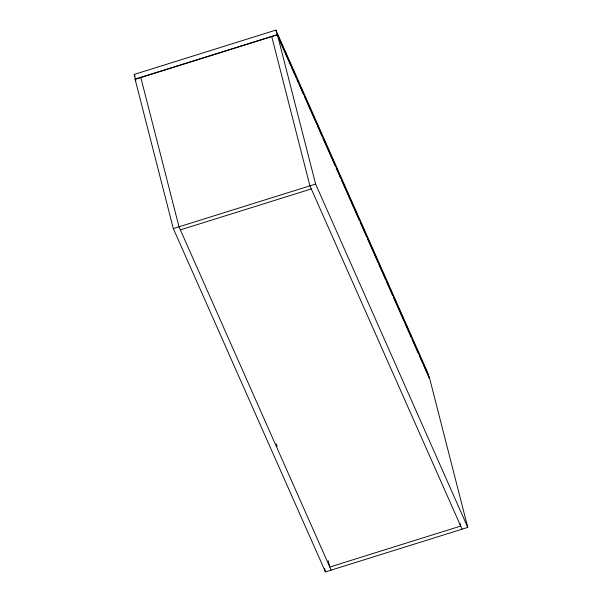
<?xml version="1.0" encoding="UTF-8"?>
<svg xmlns="http://www.w3.org/2000/svg" width="602" height="602" viewBox="0 0 602 602"><rect width="100%" height="100%" fill="white"/><g stroke="black" fill="none" stroke-linecap="round" stroke-linejoin="round"><path stroke-width="0.9" d="M275.912 30.1L277.138 34.901L135.465 79.216L134.238 74.415L275.912 30.1L427.902 373.082L429.128 377.89L423.417 364.993M135.074 79.14L277.379 34.63L429.527 377.958L467.762 527.39L325.456 571.9L173.316 228.572L135.074 79.14L135.834 80.856M173.316 228.572L315.621 184.061L467.762 527.39M180.374 229.881L311.294 188.93M278.282 37.482L279.426 40.063M280.186 41.779L290.856 65.851M291.616 67.567L296.184 77.884M296.952 79.599L298.095 82.181M298.855 83.904L303.423 94.213M304.183 95.936L316.757 124.305M317.517 126.021L322.093 136.338M322.853 138.054L335.419 166.423M336.187 168.146L340.755 178.455M341.515 180.179L347.994 194.792M348.754 196.508L359.424 220.58M360.184 222.296L366.656 236.91M367.423 238.633L378.086 262.698M378.846 264.421L385.325 279.035M386.085 280.75L392.564 295.364M393.324 297.087L403.987 321.152M404.755 322.875L411.226 337.489M411.986 339.204L418.465 353.818M419.225 355.541L422.657 363.277M462.073 529.173L309.925 185.845L271.69 36.413M134.238 74.415L134.999 76.13M276.19 443.847L277.213 446.165M331.145 570.117L179.005 226.788L140.77 77.365M460.003 523.349L460.703 526.08L329.776 567.031L328.15 560.65M277.379 34.63L315.621 184.061M324.523 568.258L325.456 571.9"/></g></svg>
